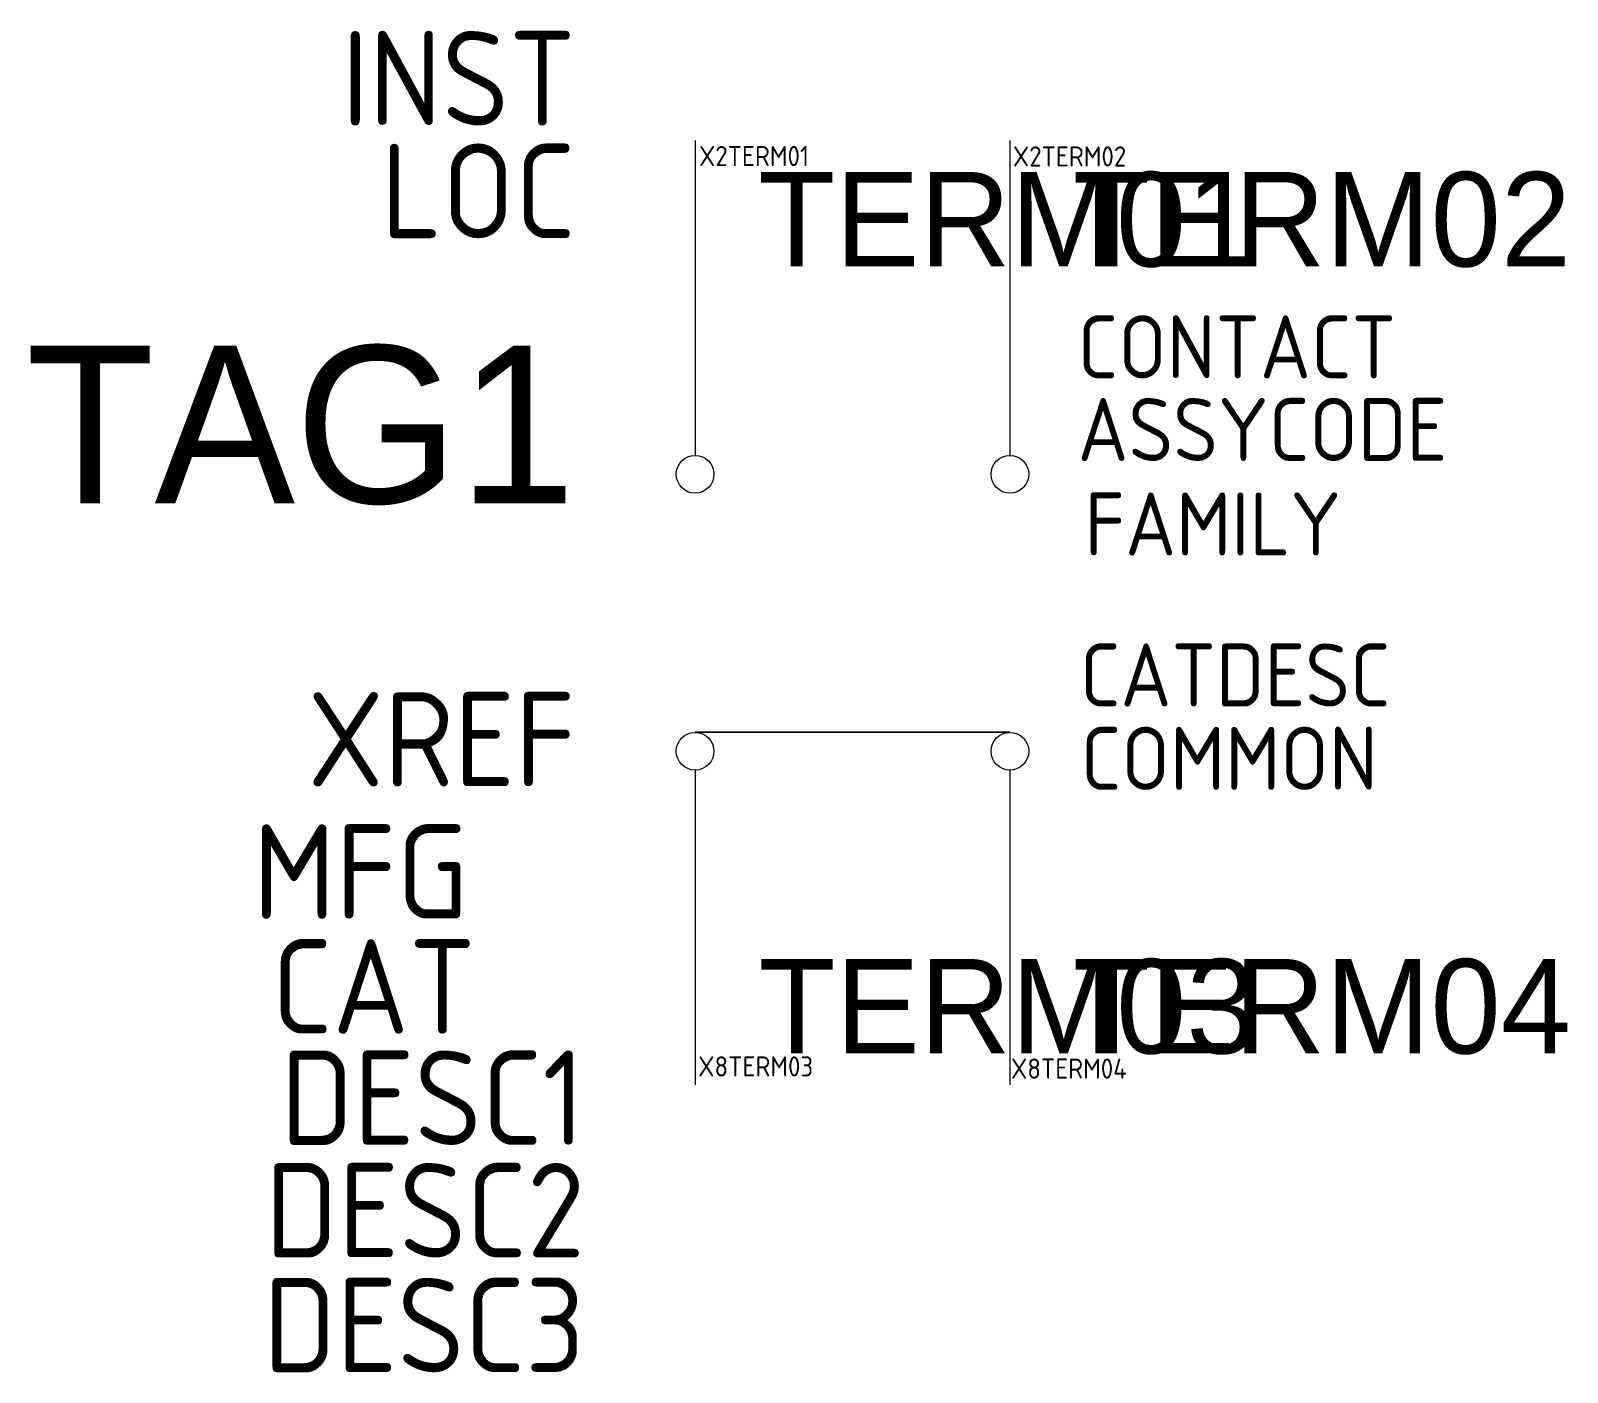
# Model space of a CAD drawing. Extents: x -15.6 to 8.9, y -12.1 to 9.2.
import ezdxf
from ezdxf.enums import TextEntityAlignment as Align

# ---------------------------------------------------------------- set-up
doc = ezdxf.new("R2010")
doc.units = 0
doc.header["$MEASUREMENT"] = 0
doc.styles.add('WD_IEC', font='isocp2.shx', dxfattribs={"width": 0.9, "height": 4})

msp = doc.modelspace()

# ---------------------------------------------------------------- linework, layer by layer
for p, q in [((-5, 7.5), (-5, 2.5)), ((0, 7.5), (0, 2.5)), ((-5, 2.5), (-5, 2.5)), ((-5, 2.5), (-5, 2.5)), ((-5, -2.5), (-5, -7.5)), ((0, -2.5), (0, -7.5))]:
    msp.add_line(p, q)
at = {"lineweight": 30}
msp.add_line((-5, -1.899), (0, -1.899), dxfattribs=at)
for centre in [(-5, 2.2), (0, 2.2), (-5, -2.2), (0, -2.2)]:
    msp.add_circle(centre, 0.3)

# ---------------------------------------------------------------- texts
at = {"style": 'WD_IEC', "flags": 1}
for tag, p in [('INST', (-6.896, 7.741)), ('LOC', (-6.896, 5.95)), ('XREF', (-6.896, -2.759)), ('DESC1', (-6.75, -8.454)), ('DESC2', (-6.75, -10.241)), ('DESC3', (-6.75, -12.065))]:
    msp.add_attdef(tag, text='', height=1.5, dxfattribs=at).set_placement(p, align=Align.RIGHT)
for tag, p, s, height in [('X2TERM01', (-4.938, 7.095), '', 0.32), ('X2TERM02', (0.048, 7.089), '', 0.32), ('CONTACT', (1.075, 3.724), 'NO', 1), ('ASSYCODE', (1.075, 2.411), '', 1), ('FAMILY', (1.187, 0.911), 'LS_ACKO', 1), ('CATDESC', (1.112, -1.488), '', 1), ('COMMON', (1.125, -2.813), '02', 1), ('MFG', (-12.025, -4.861), 'ACKO', 1.5), ('CAT', (-11.725, -6.686), 'ME', 1.5), ('X8TERM03', (-4.951, -7.366), '', 0.32), ('X8TERM04', (0.017, -7.401), '', 0.32)]:
    msp.add_attdef(tag, p, s, height=height, dxfattribs=at)
for tag, p, s in [('TERM01', (-3.999, 5.501), '3'), ('TERM02', (1, 5.501), '4'), ('TERM03', (-3.995, -7.001), '1'), ('TERM04', (0.998, -7.001), '2')]:
    msp.add_attdef(tag, p, s, height=1.5)
msp.add_attdef('TAG1', text='S', height=2.5).set_placement((-6.896, 1.741), align=Align.RIGHT)

doc.saveas('drawing.dxf')
